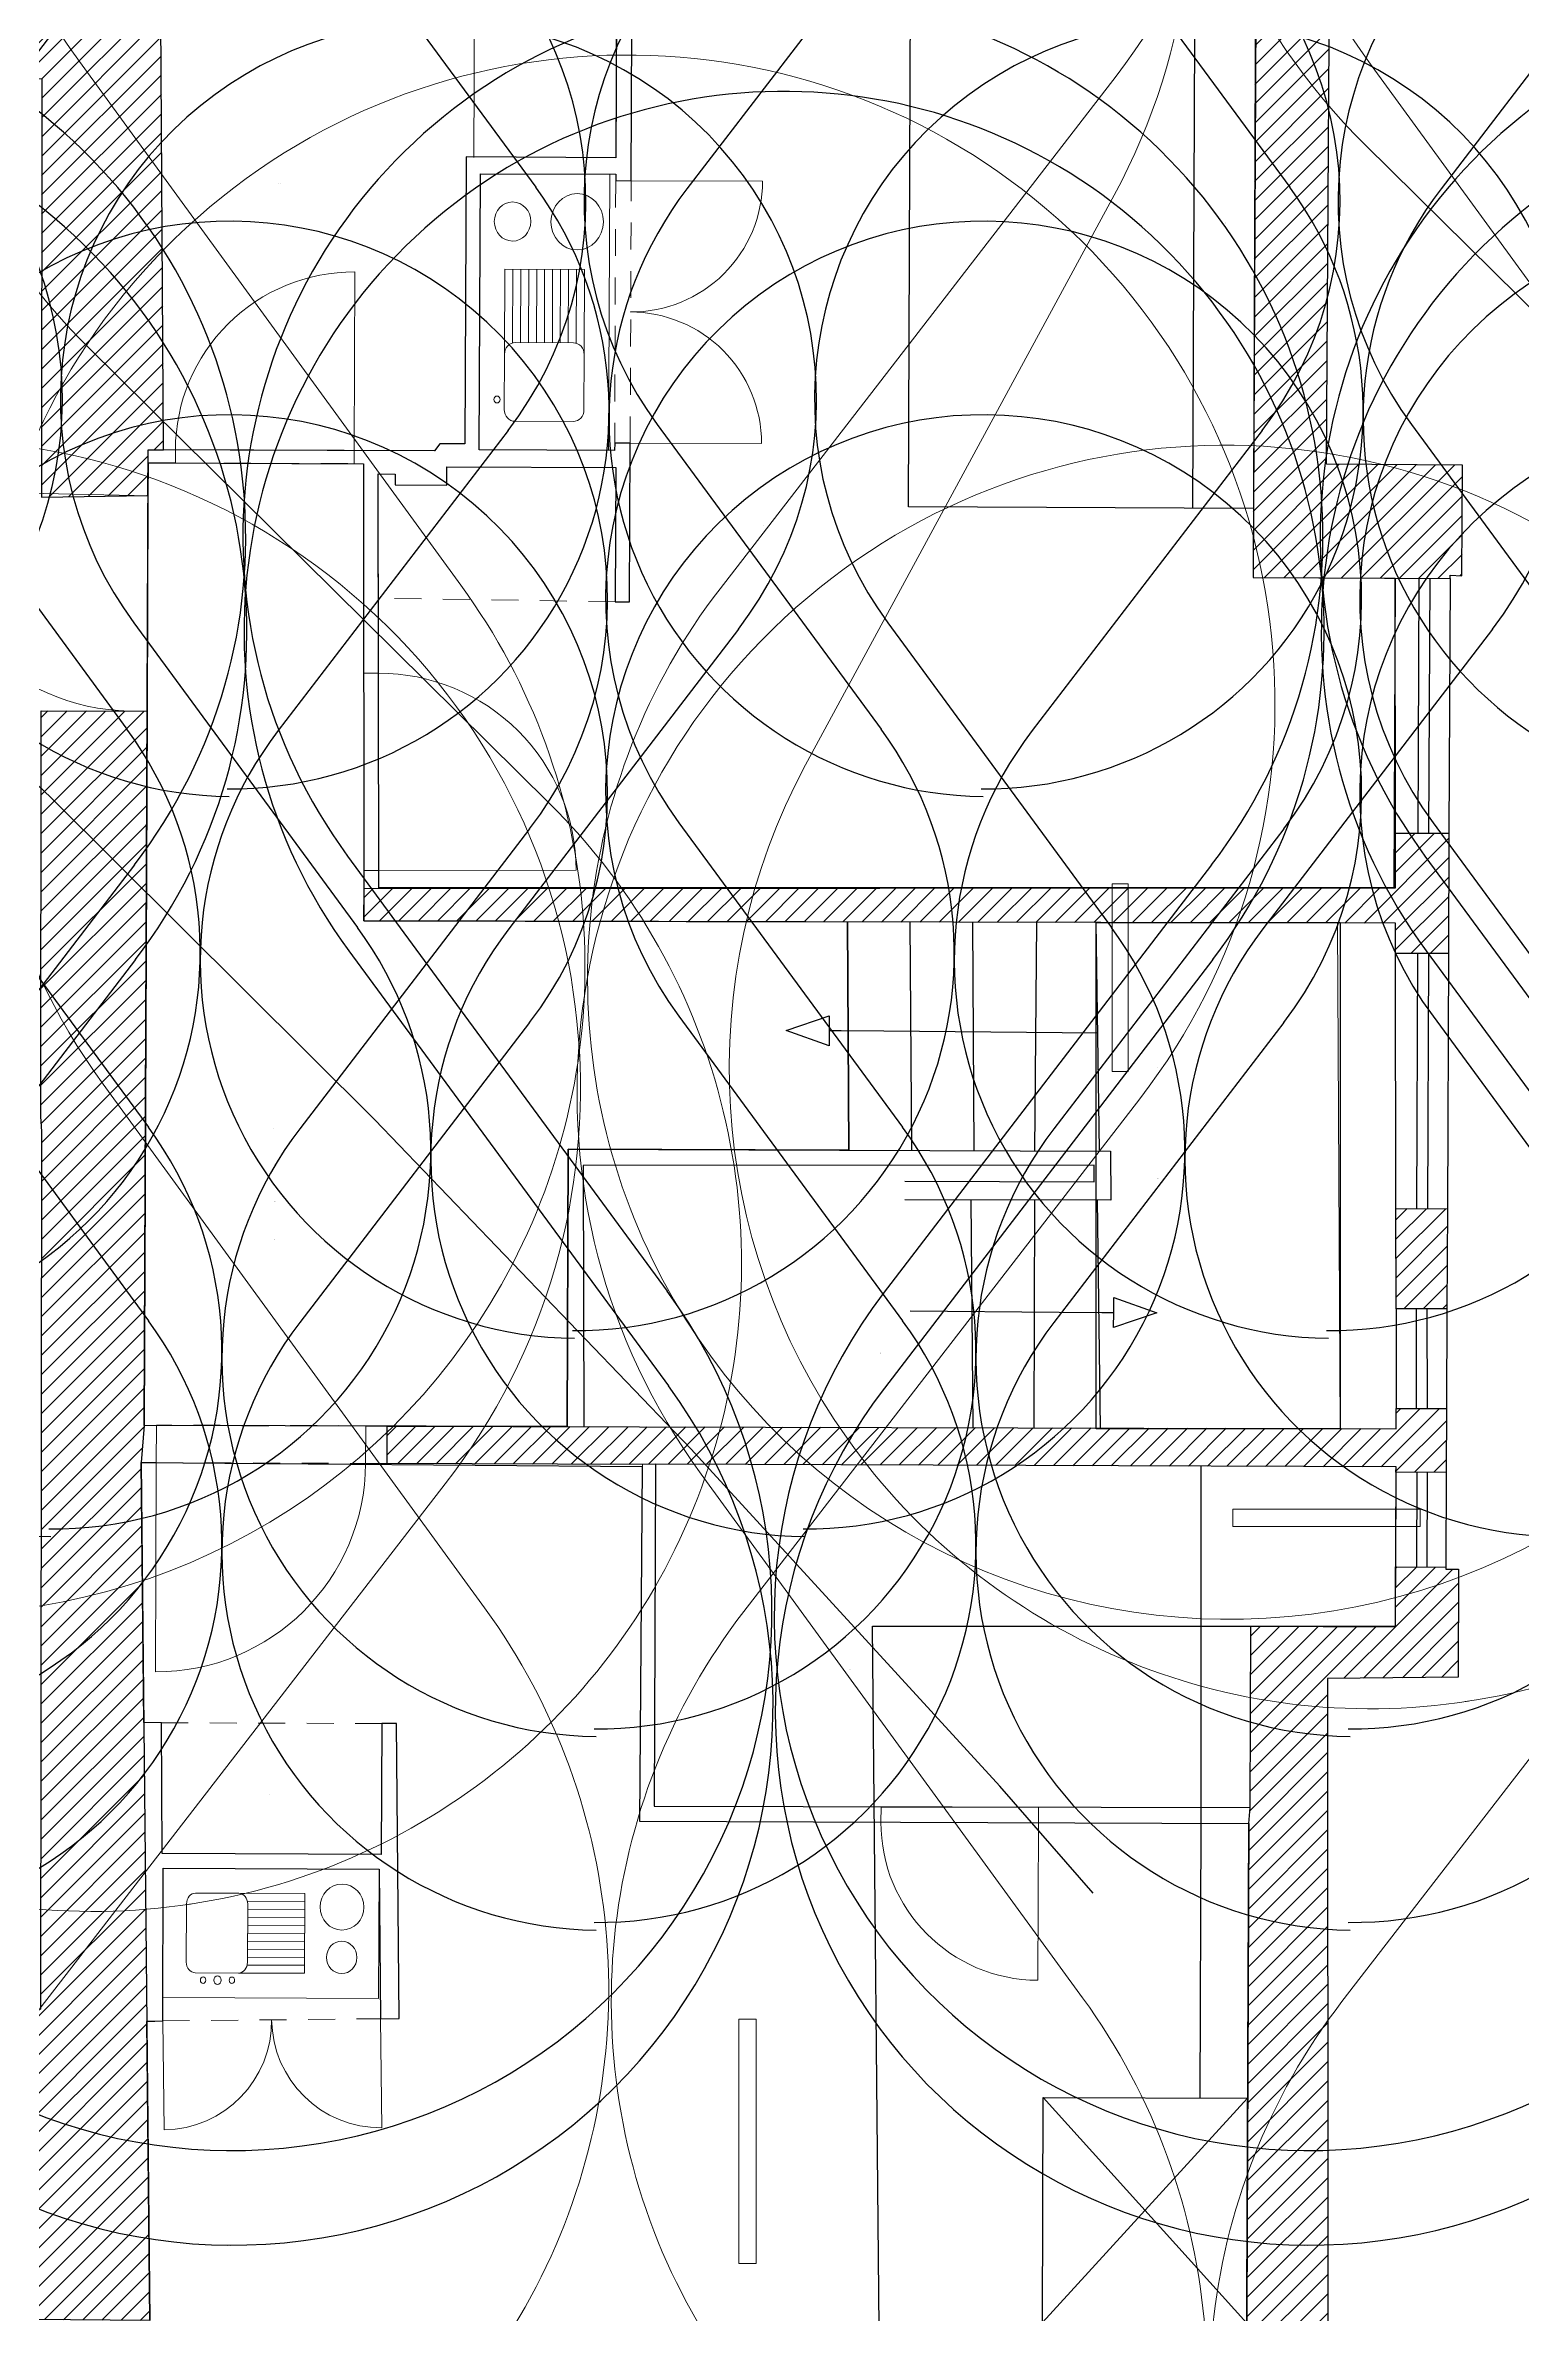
# Model space of a CAD drawing. Header units: metres. Extents: x -305 to 25519, y -357 to 67939.
# Drawn here: x 149.85 to 156.7, y 7.75 to 18.28 of the extents above; entities that cross this region are included whole.
import ezdxf
from ezdxf.enums import TextEntityAlignment as Align

# ---------------------------------------------------------------- set-up
doc = ezdxf.new("R2010")
doc.units = ezdxf.units.M
for name, pattern in [('CACHE', [9.524999999999999, 6.349999999999999, -3.174999999999999]), ('CACHE2', [0.1875, 0.125, -0.0625]), ('PROJECTION', [0.3, 0.12, -0.18])]:
    doc.linetypes.add(name, pattern=pattern)
for name, color, linetype in [('010_mur', 2, 'Continuous'), ('020_cloi', 5, 'Continuous'), ('030_menuiserie', 1, 'Continuous'), ('070_trait-fin', 4, 'Continuous'), ('077_textes-1', 243, 'Continuous'), ('097_traits-fins-005', 4, 'Continuous')]:
    doc.layers.add(name, color=color, linetype=linetype)
doc.layers.add('020_cloisons', color=5, linetype='Continuous', lineweight=5)
doc.layers.add('102_demol', color=10, linetype='Continuous', lineweight=5)
doc.layers.add('091_surfaces', color=60, linetype='Continuous', plot=False)
doc.styles.add('clem', font='swissc.ttf')
pattern_1 = [(45, (-103.05373800496132, -13.210962721703547), (-0.0449012806, 0.0449012806), [])]

# ---------------------------------------------------------------- blocks, each defined once
blk = doc.blocks.new('*U43')
at = {"layer": '070_trait-fin', "linetype": 'Continuous'}
for p, q in [((-1.387575165481393, 0.7248948887136067), (-0.3491545015276642, -0.6893566018115962)), ((1.419550579768838, 0.6963919076661114), (0.3526269347858033, -0.6964823470480042))]:
    blk.add_line(p, q, dxfattribs=at)
for centre, radius, start, end in [((0.026676325032895, 1.763315552670974), 1.754544030148661, 322.5483527139331, 216.2881480034552), ((-1.763405992041953, -1.727777265768963), 1.754544030148742, 269.4182503586533, 36.28814800345522), ((1.745501189518108, -1.763405992038315), 1.75454403014876, 142.5483527139331, 269.4182503586533)]:
    blk.add_arc(centre, radius, start, end, dxfattribs=at)
blk = doc.blocks.new('*U44')
at = {"layer": '020_cloi', "color": 0, "linetype": 'ByBlock', "lineweight": -2, "transparency": 16777216}
for p in [(63, 0), (66.5, 0), (70, 0)]:
    blk.add_blockref('*U43', p, dxfattribs=at)
blk = doc.blocks.new('*U75')
at = {"linetype": 'PROJECTION', "ltscale": 0.75}
blk.add_arc((0.035221310126147, -0.0084169734878325), 0.6385286592075231, 359.9549453494838, 88.30014040354916, dxfattribs=at)
blk = doc.blocks.new('*U67')
at = {"layer": '097_traits-fins-005', "linetype": 'Continuous'}
for p, q in [((-1.982250236400432, 1.010179636068642), (-0.4987921450410795, -1.010179636068642)), ((2.027929399675485, 0.9694610917358659), (0.503752763983357, -1.020359272166388))]:
    blk.add_line(p, q, dxfattribs=at)
for centre, radius, start, end in [((0.03810903575868, 2.493637727457098), 2.506491471648162, 322.5483527139331, 216.2881480034552), ((-2.519151417207467, -2.493637727457098), 2.506491471648279, 269.4182503584449, 36.28814800345522), ((2.475959934457932, -2.521499879803741), 2.478512506962426, 142.7235128545282, 269.8188572540685)]:
    blk.add_arc(centre, radius, start, end, dxfattribs=at)
blk = doc.blocks.new('*U68')
at = {"layer": '020_cloi', "color": 0, "linetype": 'ByBlock', "lineweight": -2, "transparency": 16777216}
for p in [(65, 0), (70, 0), (75, 0)]:
    blk.add_blockref('*U67', p, dxfattribs=at)
blk = doc.blocks.new('*U69')
at = {"layer": '097_traits-fins-005', "linetype": 'Continuous'}
for p, q in [((-1.982250236400432, 1.010179636068642), (-0.4987921450410795, -1.010179636068642)), ((2.027929399675485, 0.9694610917358659), (0.503752763983357, -1.020359272166388))]:
    blk.add_line(p, q, dxfattribs=at)
for centre, radius, start, end in [((0.03810903575868, 2.493637727457098), 2.506491471648162, 322.5483527139331, 216.2881480034552), ((-2.519151417207467, -2.493637727457098), 2.506491471648279, 269.4182503584449, 36.28814800345522), ((2.475959934457932, -2.521499879803741), 2.478512506962426, 142.7235128545282, 269.8188572540685)]:
    blk.add_arc(centre, radius, start, end, dxfattribs=at)
blk = doc.blocks.new('*U70')
at = {"layer": '020_cloi', "color": 0, "linetype": 'ByBlock', "lineweight": -2, "transparency": 16777216}
for p in [(65, 0), (70, 0), (75, 0)]:
    blk.add_blockref('*U69', p, dxfattribs=at)
blk = doc.blocks.new('*U77')
at = {"linetype": 'PROJECTION', "ltscale": 0.75}
blk.add_arc((0.6735284617722419, -0.0084169734878325), 0.6385286592075231, 91.69985959645085, 180.0450546505161, dxfattribs=at)
blk = doc.blocks.new('R+1 Projet')
at = {"layer": '010_mur'}
h = blk.add_hatch(dxfattribs=at)
h.set_pattern_fill('ANSI31', color=4, scale=0.02)
h.set_pattern_definition(pattern_1)
h.paths.add_polyline_path([(-11.804457815504467, 12.118766791894162), (-10.86187814021232, 12.122532927163702), (-10.807843202213299, 12.122317166687134), (-10.773001586594111, 12.121906286140293), (-10.76979796741136, 12.499809528110632), (-11.57468503097789, 12.500578974907691), (-11.574175238387069, 12.513657684576751), (-11.710971716382447, 12.512307834803943), (-11.711730076350687, 12.498257816173423), (-12.372259680040262, 12.488472950888394), (-12.406210457448362, 12.508731184489733), (-12.499032577815415, 12.506780497131402), (-12.522894778708832, 12.53551147856036), (-12.75520256104322, 12.534364368142851), (-12.75490472290436, 12.608954764991502), (-12.89333176482283, 12.611791117006652), (-12.89440541546373, 12.533398294277722), (-13.19213645064232, 12.484083618377914), (-13.555917248992081, 12.481874511392382), (-13.53863806790749, 8.245270460756148), (-13.6821056631178, 8.242795422472701), (-13.68358072028884, 8.21232620895069), (-17.45094311784687, 8.238737074572128), (-17.45247965153187, 8.272161079279178), (-17.66123324933691, 8.265475588808767), (-17.667951406688697, 8.046615409551015), (-17.64457418415095, 8.046522064645252), (-17.64792629934938, 7.834332621678769), (-17.70812213583715, 7.813687097233343), (-17.71077342823261, 7.776938103502763), (-17.73085103540496, 7.766993138421677), (-17.72243273203716, 7.058094335620117), (-17.271166506367948, 7.056292437790836), (-17.267864582840808, 7.883224280816213), (-13.54712452687458, 7.868367424609897), (-13.54889003341213, 5.924892285593669), (-13.05424737667596, 5.933618519223819), (-13.05340019593805, 6.145785632439219), (-12.98154450071754, 6.145498714844289), (-12.997186160511228, 8.649966163828793), (-12.984589983760559, 9.198499158337793), (-12.97946217289562, 9.272259181565024), (-12.97119538551986, 11.342588769218422), (-12.97119538551986, 12.123425559047613)])
h = blk.add_hatch(dxfattribs=at)
h.set_pattern_fill('ANSI31', color=4, scale=0.02)
h.set_pattern_definition(pattern_1)
h.paths.add_polyline_path([(-17.28631225777037, 4.0278565000768864), (-17.282853479815998, 4.128279074980965), (-17.27717608338044, 5.551257401747426), (-17.70455903233418, 5.552963934935979), (-17.69576835363147, 4.812707693754055), (-17.642410968028088, 4.813937359137634), (-17.6404976626908, 4.570802296847541), (-17.668624307553358, 4.568750902070022), (-17.66882697908357, 4.349012606968609), (-17.63964852955334, 4.347505398751091), (-17.6447258035756, 4.029287638598616)])
h.paths.add_polyline_path([(-17.61804934940392, -1.2474363171556617), (-17.64577849843881, -0.24323743619926996), (-17.28253657386176, -0.24168277785400316), (-17.278949805787228, -1.0797220553111402), (-13.55084236026767, -1.0946083200108843), (-13.5466908650543, 2.9794908102945192), (-13.55150182396322, 3.049825481944717), (-13.549790704806181, 4.93343077992613), (-13.05824894359812, 4.931468063343637), (-13.07149049333897, 1.6152618087122392), (-13.085077358123849, 1.4431773799640357), (-13.045997896383959, -2.5410611844294184), (-13.59832634867958, -2.535954220874264), (-13.6015783745654, -1.827889913133695), (-13.717906037115421, -1.8242684776635725), (-13.702145578346212, -1.4571971529642178), (-17.426757306942118, -1.4448052998274217), (-17.437137987848438, -1.474107712203404), (-17.66001204186021, -1.4746853880511481), (-17.65764940308301, -1.2502126560307807)])
h.paths.add_polyline_path([(-10.893363628236294, -5.757968302533554), (-10.829610028206263, -6.120839350369206), (-10.820030641008234, -6.164803270734993), (-11.345958657534176, -6.295703517895889), (-11.365444964872404, -6.207985536894411), (-12.74038062141157, -6.443215566566215), (-13.555917249561348, -6.522433814381657), (-13.55020196048335, -4.49289993832208), (-13.58933912837496, -4.492743664416777), (-13.59238082385662, -3.830474605765048), (-13.03344231715753, -3.8211305795804953), (-13.01114592332484, -6.094297818841879)])
h.paths.add_polyline_path([(-11.943981120039663, 1.6122765196237152), (-7.260497501372992, 1.5998761321618797), (-7.260620286626182, 1.6935307554685277), (-7.026714037903039, 1.693837415549206), (-7.027936660736559, 1.397439520953049), (-7.261510896220097, 1.3983721795122261), (-7.261414682757204, 1.4224678190564743), (-10.698802952309743, 1.436193246840558), (-10.759548899368857, 1.433891589413688), (-11.943981119878645, 1.4386210046330121)])
h.paths.add_polyline_path([(-7.022889106824586, 2.621107451379357), (-7.024804522529886, 2.1567572308778473), (-7.261227189455566, 2.15644727175968), (-7.2618376717858695, 2.622093099970662)])
h.paths.add_polyline_path([(-7.263390909133486, 3.947511606450862), (-12.051565095104998, 3.9579832735002847), (-12.050967380682303, 4.107674630263499), (-7.263390909133486, 4.111333636758646), (-7.263390909133486, 4.365127333908312), (-7.015693794014187, 4.365452076335785), (-7.018002261555376, 3.805815121909109), (-7.263390909133486, 3.806827334890549)])
h.paths.add_polyline_path([(-9.643212747523613, 12.498732547962282), (-9.765646328713592, 12.498849590627213), (-9.7731454227036, 12.110115172550282), (-7.9785595563106835, 12.088951962718562), (-7.93018076448916, 12.043812177979413), (-7.893882744118127, 10.932679209369963), (-7.901154705533008, 9.229060792621452), (-7.910720042784924, 9.156948811401232), (-7.925115054281269, 5.551870493690803), (-7.010815448928588, 5.548099065137938), (-7.010752239893954, 5.563422699108051), (-6.955629511415863, 5.5605758335063005), (-6.952782119174627, 6.073450435107805), (-7.584127700582867, 6.07864264337797), (-7.547094440292167, 11.989220695322143), (-7.505382920420997, 11.989054141874652), (-7.503020374584484, 12.496570064331753), (-7.69344260129521, 12.500641207154981), (-7.694009453679792, 12.576321055828592), (-7.831363498128303, 12.575130400572812), (-7.835963350128987, 12.511648707437123), (-8.031595619573455, 12.507404099041304), (-8.032625872598038, 12.489204143323294), (-8.145605431948534, 12.490613060111352), (-8.14569724758043, 12.467618891516464), (-8.84038248670866, 12.464849633132543), (-8.843461948097865, 12.485968030805523), (-8.95313553702228, 12.488516867854633), (-8.954244894702532, 12.474802255795222), (-9.642349643714516, 12.482975319251853)])
h.paths.add_polyline_path([(-17.29159721039719, 1.875311684591288), (-17.28905162326188, 1.2805417610576844), (-17.68780779870009, 1.2788351032997887), (-17.70714248684529, 1.9790322919921892), (-17.683327140288487, 1.9900867948375534), (-17.681770318876257, 2.007921139913378), (-17.651958623097048, 2.032331365320133), (-17.6267048845669, 2.0314876739429018), (-17.63212304246099, 2.2903299615238213), (-17.66173022365761, 2.291040949538583), (-17.66259093492092, 2.5166002555191516), (-17.6302469513872, 2.518252150009794), (-17.63305131444122, 2.814775279305176), (-17.291143156969987, 2.8180088701953347), (-17.29121598585542, 2.799769645827182)])
h.paths.add_polyline_path([(-7.964160262261538, -5.014469897450182), (-7.945069575965718, -0.23340930804581217), (-7.938551705405951, -0.15919241008174212), (-7.935186705963098, 0.6835360554396179), (-7.26437591957143, 0.680857521147118), (-7.26326825835884, 0.958259503289737), (-7.029752097120291, 0.957327078118106), (-7.0297886571274635, 0.9484639120996867), (-6.972101787750253, 0.947220724378421), (-6.9724095726377335, 0.44597880486500796), (-7.5801400465386894, 0.44105761826911394), (-7.575870283202349, -5.083503872569272), (-7.521769437039074, -5.0837198961971435), (-7.511198155326747, -5.6021617883257555), (-8.039699792075153, -5.685885436515818), (-8.046164502621286, -5.659562593708689), (-9.280028803467975, -5.869339873120335), (-9.270059892454265, -5.909929822356354), (-9.778977584311397, -6.006231421913398), (-9.790303036290751, -5.959217467679119), (-9.8068282447604, -5.9617872909609275), (-9.86801091838759, -5.595129855703124), (-9.210619709623824, -5.490728157987759), (-7.965485203308871, -5.275035838928554)])
blk.add_line((-13.05364349101906, 6.084855050935149), (-13.054247375647499, 5.933618519584124))
for points in [[(-17.64457418415095, 8.046522064645252), (-17.64792629934938, 7.834332621678769), (-17.70812213583715, 7.813687097233343), (-17.71077342823261, 7.776938103502763), (-17.73085103540496, 7.766993138421677), (-17.72243273203716, 7.058094335620117), (-17.271166506367948, 7.056292437790836), (-17.267864582840808, 7.883224280816213), (-13.54712452687458, 7.868367424609897), (-13.54889003341213, 5.924892285593669), (-13.05424737667596, 5.933618519223819), (-13.05340019593805, 6.145785632439219), (-12.98154450071754, 6.145498714844289), (-12.997186160511228, 8.649966163828793)], [(-7.910720042784924, 9.156948811401232), (-7.925115054281269, 5.551870493690803), (-7.010815448928588, 5.548099065137938), (-7.010752239893954, 5.563422699108051), (-6.955629511415863, 5.5605758335063005), (-6.952782119174627, 6.073450435107805), (-7.584127700582867, 6.07864264337797), (-7.547094440292167, 11.989220695322143)], [(-17.61804934940392, -1.2474363171556617), (-17.64577849843881, -0.24323743619926996), (-17.28253657386176, -0.24168277785400316), (-17.278949805787228, -1.0797220553111402), (-13.55084236026767, -1.0946083200108843), (-13.5466908650543, 2.9794908102945192), (-13.55150182396322, 3.049825481944717), (-13.549790704806181, 4.93343077992613), (-13.05824894359812, 4.931468063343637), (-13.07149049333897, 1.6152618087122392), (-13.085077358123849, 1.4431773799640357), (-13.045997896383959, -2.5410611844294184), (-13.59832634867958, -2.535954220874264), (-13.6015783745654, -1.827889913133695), (-13.717906037115421, -1.8242684776635725), (-13.702145578346212, -1.4571971529642178), (-17.426757306942118, -1.4448052998274217), (-17.437137987848438, -1.474107712203404), (-17.66001204186021, -1.4746853880511481), (-17.65764940308301, -1.2502126560307807), (-17.61804934940392, -1.2474363171556617)], [(-7.022889106824586, 2.621107451379357), (-7.024804522529886, 2.1567572308778473), (-7.261227189455566, 2.15644727175968), (-7.2618376717858695, 2.622093099970662), (-7.022889107138726, 2.621107451380667)], [(-11.943981119878645, 1.6122765196232898), (-7.260497501372992, 1.5998761321618797), (-7.260620286626182, 1.6935307554685277), (-7.026714037903039, 1.693837415549206), (-7.027936660736559, 1.397439520953049), (-7.261510896220097, 1.3983721795122261), (-7.261414682757204, 1.4224678190564743), (-10.698802952309743, 1.436193246840558), (-10.759548899368857, 1.433891589413688), (-11.943981119878645, 1.4386210046330121), (-11.943981120039663, 1.6122765197915099)], [(-7.964160262261538, -5.014469897450182), (-7.945069575965718, -0.23340930804581217), (-7.938551705405951, -0.15919241008174212), (-7.935186705963098, 0.6835360554396179), (-7.26437591957143, 0.680857521147118), (-7.26326825835884, 0.958259503289737), (-7.029752097120291, 0.957327078118106), (-7.0297886571274635, 0.9484639120996867), (-6.972101787750253, 0.947220724378421), (-6.9724095726377335, 0.44597880486500796), (-7.5801400465386894, 0.44105761826911394), (-7.575870283202349, -5.083503872569272)]]:
    blk.add_lwpolyline(points, dxfattribs=at)
blk.add_lwpolyline([(-7.263390909133486, 3.947511606450862), (-12.051565095104998, 3.9579832735002847), (-12.050967380682303, 4.107674630263499), (-7.263390909133486, 4.111333636758646), (-7.263390909133486, 4.365127333908312), (-7.015693794014187, 4.365452076335785), (-7.018002261555376, 3.805815121909109), (-7.263390909133486, 3.806827334890549)], close=True, dxfattribs=at)
at = {"layer": '020_cloi'}
for p, q in [((-11.109065434168407, 1.6100659273848579), (-11.103920228362076, 2.898628282058343)), ((-11.103920228362076, 2.898628282058343), (-8.586035316879824, 2.888574415397597)), ((-8.586035316879824, 2.888574415397597), (-8.584740470922151, 2.6617854396998886)), ((-8.661719167648226, 2.82375085185311), (-11.034556652318606, 2.8220643034143715)), ((-11.034556652318606, 2.8220643034143715), (-11.031767400324862, 1.609861265814398)), ((-9.541402330687452, 2.74994349304674), (-8.662027899903878, 2.746432166916493)), ((-8.662027899903878, 2.746432166916493), (-8.661719167648226, 2.82375085185311)), ((-8.584740470922151, 2.6617854396998886), (-9.540746046424355, 2.662567710832372))]:
    blk.add_line(p, q, dxfattribs=at)
at = {"layer": '030_menuiserie'}
for p, q in [((-7.158347663431304, 4.36526505123882), (-7.153466121132478, 5.548687490897718)), ((-7.108348088838792, 4.3650588061587765), (-7.103466546539893, 5.548481245817674)), ((-7.164436413644472, 2.6216913254352394), (-7.159549566430105, 3.806398995933414)), ((-7.114436838890942, 2.62148508018683), (-7.109549991676577, 3.8061927506851485)), ((-7.165748104946287, 1.6936551349135698), (-7.16635500490931, 2.156571654423751)), ((-7.115748148193415, 1.693720686508605), (-7.11635504815651, 2.156637206018786)), ((-7.1651527350286415, 1.3979874223272781), (-7.165617980773931, 0.9578695882055039)), ((-7.117345275858497, 1.397796528032341), (-7.1191026374535795, 0.957683852478076)), ((-7.950161307150665, -1.5085795717120347), (-7.954333788929908, -2.553533469565445))]:
    blk.add_line(p, q, dxfattribs=at)
at = {"layer": '030_menuiserie', "linetype": 'CACHE', "ltscale": 5}
for p, q in [((-8.902718042345914, -2.5497465887681754), (-8.89854556107839, -1.5047926917270524)), ((-8.89854556107839, -1.5047926917270524), (-7.950161307150665, -1.5085795717120347))]:
    blk.add_line(p, q, dxfattribs=at)
at = {"layer": '070_trait-fin', "linetype": 'CACHE'}
for p, q in [((-9.524192322488052, 5.879798453244584), (-9.51108120492474, 9.16333902430575)), ((-8.197285152141376, 8.074848020373903), (-8.206070960477046, 5.874535217963565)), ((-13.05424737465273, 5.933618519891606), (-13.05824894311521, 4.9314680628389755)), ((-7.923831158197681, 5.8734082407868105), (-9.524192322488052, 5.879798453244584)), ((-8.169724530379645, -1.5077028601132043), (-8.166101756325116, -0.23252672998758506))]:
    blk.add_line(p, q, dxfattribs=at)
at = {"layer": '070_trait-fin'}
for p, q in [((-9.800925972730727, 2.893425452017109), (-9.807470695321353, 3.9530754702382533)), ((-9.509176357090583, 2.892260500305128), (-9.515956309429276, 3.95243793440677)), ((-9.219559330467492, 2.8911040650466746), (-9.226049833629695, 3.951803912940085)), ((-8.93848992472569, 2.8899817611776233), (-8.928201771768327, 3.9511525244856602)), ((-8.637954453344829, 2.893995877437264), (-8.652630222426996, 3.950549853240372)), ((-9.639215555446462, 3.4452566984287105), (-9.892469985207608, 3.447386902181314)), ((-8.645495487125155, 3.4368982069620686), (-9.639215555446462, 3.4452566984287105)), ((-9.224084053814112, 1.605075091387262), (-9.234030771423896, 2.6623167351215673)), ((-8.939382966186786, 2.662075633110653), (-8.94218354505214, 1.6043287069239893)), ((-8.6486300185863, 2.6618377180576487), (-8.634803920911326, 1.6035148619759996)), ((-9.517005393502368, 2.1475858054001575), (-8.824753542465805, 2.141763057988283)), ((-8.824753542465805, 2.141763057988283), (-8.57149911270466, 2.139632854235679))]:
    blk.add_line(p, q, dxfattribs=at)
at = {"layer": '070_trait-fin', "linetype": 'CACHE2'}
for p, q in [((-12.043536196801979, 1.612540111068956), (-13.01520119530065, 1.615112772353168)), ((-13.015657160618389, 1.44290018668049), (-12.043995623345362, 1.4390203617833324))]:
    blk.add_line(p, q, dxfattribs=at)
at = {"layer": '070_trait-fin', "color": 7, "linetype": 'CACHE', "true_color": 0xffffff}
blk.add_line((-7.261510896220097, 1.3983721795122261), (-7.26326825835884, 0.958259503289737), dxfattribs=at)
at = {"layer": '070_trait-fin', "linetype": 'CACHE', "ltscale": 5}
blk.add_line((-8.89854556107839, -1.5047926917270524), (-7.954333788929908, -2.553533469565445), dxfattribs=at)
at = {"layer": '070_trait-fin', "color": 7, "true_color": 0xffffff}
for points in [[(-7.2641228638175015, 4.365126374866231), (-7.265675170589056, 5.549150345681264)], [(-7.2618376717858695, 2.622093099970662), (-7.263390909133486, 3.806827334890549)], [(-7.261227189455566, 2.15644727175968), (-7.260620286626182, 1.6935307554685277)]]:
    blk.add_lwpolyline(points, dxfattribs=at)
at = {"layer": '070_trait-fin'}
for points in [[(-7.010815448928588, 5.548099065137938), (-7.015693794014187, 4.365452076335785)], [(-7.0180022610182995, 3.805815121906925), (-7.022889106824586, 2.6211074513795016)], [(-9.837320953092785, 3.446923026300212), (-9.892469985207608, 3.4473869021813166), (-9.89305875643029, 3.37738937830771), (-10.092462910561007, 3.449069105674719), (-9.891881213984888, 3.5173844260550697), (-9.892469985207608, 3.4473869021813166)], [(-8.626648144819482, 2.1400967301167837), (-8.57149911270466, 2.139632854235679), (-8.570910341481977, 2.209630378109286), (-8.37150618735126, 2.137950650742277), (-8.572087883927379, 2.069635330361925), (-8.57149911270466, 2.139632854235679)], [(-7.024804521397854, 2.1567572308793017), (-7.026714036971862, 1.69383741555037)], [(-7.0278975501209775, 1.3974393647849501), (-7.029654910870994, 0.9573266900556341)]]:
    blk.add_lwpolyline(points, dxfattribs=at)
at = {"layer": '070_trait-fin', "linetype": 'CACHE'}
for points in [[(-8.166101756325116, -0.23252672998758506), (-8.166101756325116, 1.4260802178085852)], [(-9.645625870146068, -4.043271251511033), (-9.690815760167952, 0.682692324489035), (-7.935190074965448, 0.682692324489035)]]:
    blk.add_lwpolyline(points, dxfattribs=at)
at = {"layer": '070_trait-fin', "linetype": 'CACHE', "ltscale": 5}
blk.add_lwpolyline([(-8.902718042345914, -2.5497465887681754), (-7.950161307187736, -1.5085795717118868)], dxfattribs=at)
at = {"layer": '091_surfaces'}
for points in [[(-12.984581385658998, 9.198873584839742), (-11.584409290582881, 9.193282724141604), (-11.549555200518336, 9.180143985759063), (-10.875166360860204, 9.177451162743672), (-10.881862277453656, 7.500529241802578), (-11.577394525410673, 7.505766063495976), (-11.582715412893268, 6.173209665304391), (-11.700150862716947, 6.173678584155278), (-11.724483309801254, 6.140479293096723), (-12.98154450071754, 6.145498714844289), (-12.997186160511228, 8.649966163828793)], [(-11.98295400329811, 4.1113273581252034), (-11.985019435130125, 6.033214522399357), (-11.907303216939873, 6.032904203029396), (-11.9075055266247, 5.982237846267678), (-11.667292159114659, 5.981278679083383), (-11.666953412313925, 6.0661142646505315), (-10.88258508634557, 6.06298229515682), (-10.885073600869765, 5.439760397430218), (-10.818923556615374, 5.439496262286848), (-10.81598467365262, 6.1755079830723965), (-10.887961347028924, 6.1757953846114795), (-10.888094155809195, 6.142534913587733), (-11.516246908820104, 6.1450431159553265), (-11.511130073415698, 7.4269796865512365), (-10.882975406377792, 7.424471479362701), (-10.883092336070057, 7.395187660180515), (-10.811115664953105, 7.394900258323014), (-10.804033712672918, 9.168501759672923), (-7.9068941907649055, 9.161206024922434), (-7.925115054281269, 5.551870493690803), (-7.265675170588839, 5.549150345512135), (-7.271606100271892, 4.1113273581252034)], [(-11.109065434168242, 1.6100659274274398), (-13.07149049333897, 1.6152618087122392), (-13.05364349101906, 6.084855050935149), (-12.054313328049211, 6.080864743986021), (-12.051565095104998, 3.9579832735002847), (-9.807470695321353, 3.9530754702382533), (-9.80092597272276, 2.8934254507271038), (-11.103920228358911, 2.8986282828488075)], [(-8.652630222417393, 3.950549852549616), (-7.520695840664011, 3.950549852549616), (-7.520695840664011, 1.599982464471105), (-8.652630222417393, 1.599982464471105)], [(-7.261414682757204, 1.4224678190564743), (-10.698802952309743, 1.436193246840558), (-10.705146107457004, -0.15238782909596904), (-7.938551705405951, -0.15919241008174212), (-7.935190074965448, 0.682692324489035), (-7.264368593234103, 0.682692324489035)]]:
    blk.add_lwpolyline(points, close=True, dxfattribs=at)
for points in [[(-13.085077358123849, 1.4431773799640357), (-10.759626756514354, 1.4243003910277046), (-10.772991655203624, -0.2221174673634232), (-7.945069575965718, -0.23340930804581217), (-7.960181526266769, -4.018037523805625)], [(-13.045997896383959, -2.5410611844294184), (-13.059487277895348, -1.1528997746996175), (-12.98582383158216, -1.1496451393042753), (-12.983067820984939, -0.4407874667919722), (-11.981066347976066, -0.44478839610532117), (-11.974106742530457, -1.1395099255160313), (-11.888683604071884, -1.1386541724432027), (-11.900680828662553, 0.23058067912177593), (-11.968688440778879, 0.2308522323284501), (-11.971060312993469, -0.3765642265515641), (-12.98791161132332, -0.37250395866489305), (-12.9918760516743, 0.23493780192104086), (-13.07297665940674, 0.23526163503018283), (-13.085077358123849, 1.4431773799640357)]]:
    blk.add_lwpolyline(points, dxfattribs=at)
at = {"layer": '102_demol', "ltscale": 0.5}
for p, q in [((-11.535151957709132, 9.180087639432164), (-11.541847846995333, 7.503173057819367)), ((-10.911141244047721, 7.424584837886506), (-10.91625999707696, 6.142647379363188)), ((-11.399473229275063, 6.589312169354381), (-11.397895808984941, 6.984196417848288)), ((-11.397895808984941, 6.984196417848288), (-11.027898761412107, 6.982718320127898)), ((-11.362266517482166, 6.640985538023816), (-11.36089610434614, 6.9840486079306)), ((-11.325259442477655, 6.6426828110039065), (-11.32389639970741, 6.983900798013057)), ((-11.288259737166046, 6.642535001730286), (-11.28689669522948, 6.983752988263733)), ((-11.25126003252717, 6.642387191812595), (-11.24989698991787, 6.983605178989819)), ((-11.21426032788837, 6.642239381894907), (-11.212897285278997, 6.983457369072276)), ((-11.177260623249568, 6.642091571977362), (-11.175897580640193, 6.983309559154732)), ((-11.140260918610693, 6.6419437620596735), (-11.138897876001392, 6.983161749237043)), ((-11.103261213460101, 6.641795952954126), (-11.101898171362592, 6.983013939319354)), ((-11.066268879186865, 6.639803060138657), (-11.06489846605091, 6.982866130045586)), ((-11.029476181702158, 6.5878340716339885), (-11.027898761412107, 6.982718320127898)), ((-11.349259250599536, 6.642778688056861), (-11.07926140533822, 6.641700075901172)), ((-11.400502264728383, 6.331707890095423), (-11.399473229275063, 6.589312169354381)), ((-11.029476181702158, 6.5878340716339885), (-11.030505217155552, 6.330229792375031)), ((-11.080719200107596, 6.2767622005744474), (-11.350717045207967, 6.2778408125620615)), ((-12.9830678209836, -0.440787466456823), (-12.9854686390523, -1.0407743588945597)), ((-11.981066348145724, -0.4447884385817451), (-12.9830678209836, -0.440787466456823)), ((-11.981066348145724, -0.4447884385817451), (-11.983462780785596, -1.0447753483556155)), ((-12.87517648737685, -0.6062129956326683), (-12.8762541823689, -0.8762108445487685)), ((-12.632825817632584, -0.5571797824656824), (-12.83322686886288, -0.5563800118482322)), ((-12.632825817632584, -0.5571797824656824), (-12.325628986646299, -0.5584057594821206)), ((-12.592659658558805, -0.5943403745870456), (-12.325776670432498, -0.595405464582873)), ((-12.592353876139642, -0.8773438484032522), (-12.59127618114766, -0.607345999487152)), ((-12.591371975698094, -0.6313458076075767), (-12.32592435437964, -0.632405169515405)), ((-12.327105828165186, -0.9284028120554286), (-12.325628986646299, -0.5584057594821206)), ((-12.591667344104172, -0.7053452182846377), (-12.32621972278579, -0.7064045801924659)), ((-12.591519660317973, -0.6683455131840311), (-12.326072038999664, -0.6694048750917135)), ((-12.592110397130272, -0.816344334538153), (-12.326662775139084, -0.8174036958019133)), ((-12.591962712510322, -0.7793446289616986), (-12.326515091191942, -0.7804039908695268)), ((-12.591815028724195, -0.7423449238610921), (-12.326367407405742, -0.7434042857689201)), ((-12.83470371038176, -0.9263770644215402), (-12.634302659151473, -0.9271768350388448)), ((-12.634302659151473, -0.9271768350388448), (-12.327105828165186, -0.9284028120554286)), ((-12.593841131671544, -0.890338016483147), (-12.326958143545236, -0.8914031064789742)), ((-12.592258081077416, -0.8533440394705395), (-12.326810459598091, -0.8544034015465879)), ((-11.983462780785596, -1.0447753483556155), (-12.9854686390523, -1.0407743588945597))]:
    blk.add_line(p, q, dxfattribs=at)
at = {"layer": '102_demol'}
for p, q in [((-10.875166360860204, 9.177451162743672), (-10.881862277453656, 7.500529241802578)), ((-10.804033707394229, 9.168501759651843), (-10.811115664951759, 7.394900258658161)), ((-11.577394525410673, 7.505766063495976), (-11.582715399206608, 6.1732096652497415)), ((-10.881862277453656, 7.500529241802578), (-11.577394525410673, 7.505766063495976)), ((-11.516246908812064, 6.145043117967143), (-11.511128159744295, 7.426979679559301)), ((-11.511128159744295, 7.426979679559301), (-10.882975406390578, 7.424471476160107)), ((-10.882975406390578, 7.424471476160107), (-10.88309233599528, 7.395187660515367)), ((-10.883092335673318, 7.395187660178927), (-10.8111156637959, 7.39490025879728)), ((-10.811115664629796, 7.394900258321723), (-10.201419528997175, 7.392465755818412)), ((-12.097375754321948, 6.141968246077594), (-12.094063866387842, 6.971395890909481)), ((-12.98154450071754, 6.145498714844289), (-12.92680340144357, 6.145280134720668)), ((-12.927046696041609, 6.084349552711936), (-12.926803401604518, 6.145280134888889)), ((-12.097619050426694, 6.081037662949239), (-12.09737575496587, 6.141968246750475)), ((-11.724483309801254, 6.140479293096723), (-12.0973757551557, 6.141968245601891)), ((-11.700150862716947, 6.173678584155278), (-11.724483309801254, 6.140479293096723)), ((-11.582715399206608, 6.1732096652497415), (-11.700150862716947, 6.173678584155278)), ((-10.888094155809195, 6.142534913587733), (-11.516246908812064, 6.145043117967143)), ((-10.887961347189304, 6.1757953849397005), (-10.888094155809195, 6.142534913587733)), ((-10.887961347028286, 6.175795384771481), (-10.815984676145781, 6.175507983082353)), ((-10.815984675472974, 6.175507983726273), (-10.818923556615374, 5.439496262286848)), ((-10.815984675122053, 6.17550798470649), (-10.206283741504777, 6.1752333956059005)), ((-12.927046695719648, 6.084349552375498), (-13.05364349101906, 6.084855050935149)), ((-12.054313328371173, 6.080864744322316), (-12.097619050587637, 6.081037663117458)), ((-12.052663522519252, 5.107932561737252), (-12.054313328049211, 6.080864743986021)), ((-11.90730321694373, 6.032904202065982), (-11.985019435130125, 6.033214522399357)), ((-11.985019435130125, 6.033214522399357), (-11.984025123876018, 5.1080063265041105)), ((-11.907505526731512, 5.982237846268108), (-11.90730321694373, 6.032904202065982)), ((-11.666953412313925, 6.0661142646505315), (-11.667292159113385, 5.981278679400857)), ((-10.88258508633542, 6.062982297697452), (-11.666953412313925, 6.0661142646505315)), ((-10.885073600869765, 5.439760397430218), (-10.88258508633542, 6.062982297697452)), ((-13.117640202458679, 5.932500175611349), (-14.11834284506138, 5.955620896584879)), ((-11.667292159113385, 5.981278679400857), (-11.907505526731512, 5.982237846268108)), ((-10.818923556615374, 5.439496262286848), (-10.885073600869765, 5.439760397430218)), ((-11.984025123876018, 5.1080063265041105), (-12.052663522519252, 5.107932561737252)), ((-12.051110279395836, 4.191944884664261), (-11.98304072055773, 4.192018039467511)), ((-12.050967380682303, 4.107674630263499), (-12.051110279395836, 4.191944884664261)), ((-11.98304072123061, 4.192018038823589), (-11.067052434222896, 4.1930024408252216)), ((-11.98304072055773, 4.192018039467511), (-11.982950108389014, 4.107703139854129)), ((-7.520695840664011, 1.6006104312447125), (-7.533390909133486, 3.9481395732244713)), ((-13.07149049333897, 1.6152618087122392), (-13.01520119546167, 1.6151127725213876)), ((-13.015657160618389, 1.44290018668049), (-13.01520119594457, 1.6151127730260493)), ((-13.085077358123849, 1.4431773799640357), (-13.015657160457371, 1.44290018651227)), ((-13.01565715965244, 1.4429001856711698), (-13.01953698352601, 0.47123865002256893)), ((-10.759548899368857, 1.433891589413688), (-10.772991655203624, -0.2221174673634232)), ((-12.9918760516743, 0.23493780192104086), (-13.07297665940674, 0.23526163503018283)), ((-12.98791161132332, -0.37250395866489305), (-12.9918760516743, 0.23493780192104086)), ((-11.968634911700974, 0.2308520195697199), (-11.971060312993469, -0.3765642265515641)), ((-11.900680828662553, 0.23058067912177593), (-11.968634911700974, 0.2308520195697199)), ((-11.888683604071884, -1.1386541724432027), (-11.900680828662553, 0.23058067912177593)), ((-9.65203683718737, -0.2265934185538212), (-9.651757331005173, -0.15659397676878206)), ((-8.920478836475922, -0.2295145160832912), (-8.920199328976851, -0.15951507432691914)), ((-10.772991655203624, -0.2221174673634232), (-7.945069575965718, -0.23340930804581217)), ((-8.920478833549312, -0.2295145177941602), (-8.923399931297427, -0.9610725209710655)), ((-11.971060312993469, -0.3765642265515641), (-12.98791161132332, -0.37250395866489305)), ((-12.985898278500208, -1.1496458851017817), (-12.98306782066163, -0.44078746679326297)), ((-12.98306782066163, -0.44078746679326297), (-11.981066347530613, -0.444788440571283)), ((-11.981066347530613, -0.444788440571283), (-11.974106743393168, -1.1395099273085363)), ((-13.05909553985653, -1.1503791637443648), (-12.985898278500208, -1.1496458851017817)), ((-12.98589827747648, -1.1496458834774967), (-12.97903815075693, -1.6555205207871042)), ((-11.974106743393168, -1.1395099273085363), (-11.888683604071884, -1.1386541724432027)), ((-11.974106742530457, -1.1395099255160313), (-11.96903876170658, -1.6454056915473485))]:
    blk.add_line(p, q, dxfattribs=at)
at = {"layer": '102_demol', "color": 0, "ltscale": 0.5}
blk.add_line((-10.911141244047721, 7.424584837886506), (-11.511128160417176, 7.426979678915522), dxfattribs=at)
at = {"layer": '102_demol', "linetype": 'CACHE2'}
for p, q in [((-10.88309233599528, 7.395187660515367), (-10.887961347028286, 6.175795384771481)), ((-10.815984674478132, 6.1755079840337554), (-10.8111156637959, 7.39490025879728)), ((-12.09737575496587, 6.141968246750475), (-12.926803401604518, 6.145280134888889)), ((-12.927046696041609, 6.084349552711936), (-12.097619050426694, 6.081037662949239)), ((-10.885073600869765, 5.439760397430218), (-11.984399133631777, 5.456023085246123)), ((-12.052663522358236, 5.107932561569033), (-12.051110279395836, 4.191944884664261)), ((-11.983040720235842, 4.192018039131071), (-11.984025123876018, 5.1080063265041105)), ((-12.9918760516743, 0.23493780192104086), (-11.96863491205182, 0.230852018589212)), ((-12.985898279144129, -1.1496458844290465), (-11.974106742237382, -1.139509927169129))]:
    blk.add_line(p, q, dxfattribs=at)
at = {"layer": '102_demol', "linetype": 'CACHE'}
for p, q in [((-10.705146107457004, -0.15238782909596904), (-10.698802952309743, 1.436193246840558)), ((-9.651757331005173, -0.15659397676878206), (-10.705146107457004, -0.15238782909596904)), ((-7.938551705405951, -0.15919241008174212), (-9.651757331005173, -0.15659397676878206))]:
    blk.add_line(p, q, dxfattribs=at)
at = {"layer": '102_demol'}
blk.add_lwpolyline([(-11.943981119878645, 1.6122765196232898), (-12.043536196801979, 1.612540111068956), (-12.043995623345362, 1.4390203617833324), (-11.943981119878645, 1.4386210046330121)], dxfattribs=at)
for centre, radius, start, end in [((-10.811115664629796, 7.394900258321723), 0.6097009957810301, -90.22877953424518, -0.22877951506847133), ((-12.097375754321948, 6.141968246077594), 0.8294342569262283, 89.77122031567622, 179.7712203248478), ((-10.815984675122053, 6.17550798470649), 0.6097009957810301, -0.025804111212405497, 89.9741959171356), ((-13.117640202458679, 5.932500175611349), 1.000969703346948, 178.6764458889929, -91.32355409265891), ((-11.98304072123061, 4.192018038823589), 0.9159888160160113, 0.06157509353140749, 90.06157511187426), ((-13.01565715965244, 1.4429001856711698), 0.971669281752768, -90.22877960928454, -0.22877961011840653), ((-8.920478833549312, -0.2295145177941602), 0.7315638348284518, 179.7712202398033, -90.22877977020208), ((-12.98589827747648, -1.1496458834774967), 0.5059211502717605, -89.2230639958941, 0.7769359565774201), ((-11.974106742530457, -1.1395099255160313), 0.5059211502717604, -179.4260394593383, -89.42603946851014)]:
    blk.add_arc(centre, radius, start, end, dxfattribs=at)
at = {"layer": '102_demol', "ltscale": 0.5, "extrusion": (-0, 0, -1)}
for centre, major_axis, ratio in [((-11.36201052989225, 7.205218515073502), (-0.000362320078661202, -0.09073850112338504), 0.9316579952270762), ((-11.06201974176871, 7.20402008464138), (-0.000521780668038903, -0.1306716879132692), 0.9316579927775577), ((-11.434125325617243, 6.378823344675329), (-6.4300350568323e-05, -0.01610020014021376), 0.9316579837422484)]:
    blk.add_ellipse(centre, major_axis=major_axis, ratio=ratio, dxfattribs=at)
for centre, major_axis, ratio, start_param, end_param in [((-11.349473628119268, 6.589112426572248), (-0.000214295500987798, -0.05366733492748649), 0.9316579925841391, 1.57079805347003, 3.141594379510172), ((-11.079475782185073, 6.588033815060333), (-0.00021429410202989803, -0.05366733445400852), 0.9316579884115533, 3.141594390813118, 4.712390743360981), ((-11.43343930422325, 6.550558815710392), (-6.4279475908003e-05, -0.01610020087019601), 0.9316579979953487, 5.893536548e-07, 5.893536538792432e-07), ((-11.433782315000753, 6.464691080276969), (-8.571366523566999e-05, -0.021466934359028793), 0.9316579716461664, 1.879025311e-07, 1.879025308682003e-07), ((-11.350502664245397, 6.331508146669075), (-0.000214294033413188, -0.053667334624006226), 0.931657985465218, 1.9165057796e-06, 1.570798090974125), ((-11.080504818311274, 6.330429535157309), (-0.00021429165440242, -0.05366733460340407), 0.9316579961355286, 4.712391246271022, 1.4470324914e-06)]:
    blk.add_ellipse(centre, major_axis=major_axis, ratio=ratio, start_param=start_param, end_param=end_param, dxfattribs=at)
at = {"layer": '102_demol', "ltscale": 0.5}
for centre, major_axis, ratio in [((-12.153717673422108, -0.621001052370266), (-0.000427002911547964, -0.1069378580738864), 0.9505980855892572), ((-12.154915085255817, -0.8547064802316892), (0.000300115537129859, 0.07516081860599108), 0.9391760647523582), ((-12.79829067642455, -0.9603336526268687), (-5.9892380109184e-05, -0.01499988071305133), 0.8350075281818725), ((-12.73149060463209, -0.9606002422090388), (-7.9854462078969e-05, -0.0199998405278143), 0.8350075457858231), ((-12.66469053232784, -0.960866830978921), (-5.9892206624171e-05, -0.01499988071374405), 0.8350075389589141)]:
    blk.add_ellipse(centre, major_axis=major_axis, ratio=ratio, dxfattribs=at)
for centre, major_axis, ratio, start_param, end_param in [((-12.833426442206799, -0.606379613592726), (-0.000199648698083232, -0.0499996016305626), 0.835007549349232, 3.141594927713963, 4.712390435505629), ((-12.63302539097651, -0.6071793842100308), (-0.000199646849652819, -0.04999960145098012), 0.835007555383154, 1.570798096798285, 3.14159441420488), ((-12.834504137198849, -0.8763774625089719), (-0.000199649666853765, -0.049999601607298126), 0.8350075558934859, 4.712390981787735, 1.8319488062e-06), ((-12.634103085807547, -0.8771772332943512), (-0.000199646941115701, -0.04999960145061498), 0.8350075387449373, 1.7628058486e-06, 1.570798088744561)]:
    blk.add_ellipse(centre, major_axis=major_axis, ratio=ratio, start_param=start_param, end_param=end_param, dxfattribs=at)
at = {"layer": '077_textes-1', "style": 'clem'}
for s, p in [('Hmin: 1.67', (-8.052434596022248, 7.198343619664957)), ('H<1.80', (-8.302999537799005, 7.024070275856648)), ('H<1.80', (-8.262746373140509, -0.881742312825809)), ('Velux', (-8.44443706661612, -2.0290392843264273))]:
    blk.add_text(s, height=0.0012, rotation=90, dxfattribs=at).set_placement(p, align=Align.MIDDLE_CENTER)
for s, p in [('R+1', (-9.97664501655945, 3.206793052354333)), ('RDC', (-9.651519516827065, 1.949128587636224))]:
    blk.add_text(s, height=0.0012, rotation=90, dxfattribs=at).set_placement(p)
at = {"layer": '091_surfaces', "style": 'clem'}
for s, p in [('Cuisine', (-12.44804748594808, 7.899226195647644)), ('5  m²', (-12.443368965890368, 7.733005485918548)), ('Z: 204.42m', (-12.445157018277715, 7.5579290109910655)), ('hsp : 2.39m', (-12.44694507066506, 7.382852536063584)), ('Séjour', (-10.198014781023412, 5.791824725150363)), ('19  m²', (-10.193336260965697, 5.625604015421269)), ('Z: 204.42m', (-10.195124313353045, 5.450527540493784)), ('hsp : 2.39m', (-10.19691236574039, 5.275451065566303)), ('Palier', (-8.37033372654827, 3.278175671538484)), ('3  m²', (-8.365655206490555, 3.111954961809388)), ('Circulation', (-12.472051058706384, 2.9944503907203033)), ('Z: 203.59m', (-8.3674432588779, 2.936878486881906)), ('8  m²', (-12.46737253864867, 2.8282296809912073)), ('hsp : 3.25m', (-8.369231311265247, 2.761802011954423)), ('Z: 204.43m', (-12.469160591036017, 2.6531532060637253)), ('hsp : 2.41m', (-12.470948643423363, 2.478076731136243)), ("Salle d'eau", (-9.796715777161625, 0.4794311031656979)), ('5  m²', (-9.790029889829711, 0.28414848646134483))]:
    blk.add_text(s, height=0.0012, dxfattribs=at).set_placement(p)
at = {"layer": '102_demol', "style": 'clem'}
for p in [(-11.432162084880511, 5.7790594419770045), (-12.488025084647925, -0.09733873592675124)]:
    blk.add_text('Pl', height=0.0012, dxfattribs=at).set_placement(p, align=Align.MIDDLE_CENTER)
blk = doc.blocks.new('*U181')
at = {"linetype": 'PROJECTION', "ltscale": 0.75}
blk.add_arc((0.0352516265823609, -0.008348191536509), 0.7259983401711562, 359.9549453494838, 88.30014040354916, dxfattribs=at)
blk = doc.blocks.new('*U310')
at = {"layer": '020_cloisons', "color": 4, "linetype": 'Continuous'}
for p, q in [((-2.378700283677972, 1.212215563281915), (-0.598550574048204, -1.212215563281915)), ((2.433515279606581, 1.163353310082129), (0.6045033167793008, -1.224431126598119))]:
    blk.add_line(p, q, dxfattribs=at)
for centre, radius, start, end in [((0.045730842908597, 2.99236527294397), 3.007789765974437, 322.5483527139125, 216.2881480034119), ((-3.022981700645686, -2.99236527294488), 3.007789765974577, 269.4182503584433, 36.28814800341189), ((2.971151921346972, -3.025799855761306), 2.974215008351593, 142.7235128545282, 269.8188572540678)]:
    blk.add_arc(centre, radius, start, end, dxfattribs=at)
blk = doc.blocks.new('*U311')
at = {"layer": '020_cloi', "color": 0, "linetype": 'ByBlock', "lineweight": -2, "transparency": 16777216}
for p in [(59.99999999993305, 0), (65.99999999992636, 0), (71.99999999991965, 0)]:
    blk.add_blockref('*U310', p, dxfattribs=at)
blk = doc.blocks.new('*U316')
at = {"layer": '020_cloisons', "color": 4, "linetype": 'Continuous'}
for p, q in [((-2.378700283677972, 1.212215563281915), (-0.598550574048204, -1.212215563281915)), ((2.433515279606581, 1.163353310082129), (0.6045033167793008, -1.224431126598119))]:
    blk.add_line(p, q, dxfattribs=at)
for centre, radius, start, end in [((0.045730842908597, 2.99236527294397), 3.007789765974437, 322.5483527139125, 216.2881480034119), ((-3.022981700645686, -2.99236527294488), 3.007789765974577, 269.4182503584433, 36.28814800341189), ((2.971151921346972, -3.025799855761306), 2.974215008351593, 142.7235128545282, 269.8188572540678)]:
    blk.add_arc(centre, radius, start, end, dxfattribs=at)
blk = doc.blocks.new('*U317')
at = {"layer": '020_cloi', "color": 0, "linetype": 'ByBlock', "lineweight": -2, "transparency": 16777216}
blk.add_blockref('*U316', (59.99999999993305, 0), dxfattribs=at)
blk = doc.blocks.new('*U328')
at = {"layer": '020_cloisons', "color": 4, "linetype": 'Continuous'}
for p, q in [((-2.378700283677972, 1.212215563281915), (-0.598550574048204, -1.212215563281915)), ((2.433515279606581, 1.163353310082129), (0.6045033167793008, -1.224431126598119))]:
    blk.add_line(p, q, dxfattribs=at)
for centre, radius, start, end in [((0.045730842908597, 2.99236527294397), 3.007789765974437, 322.5483527139125, 216.2881480034119), ((-3.022981700645686, -2.99236527294488), 3.007789765974577, 269.4182503584433, 36.28814800341189), ((2.971151921346972, -3.025799855761306), 2.974215008351593, 142.7235128545282, 269.8188572540678)]:
    blk.add_arc(centre, radius, start, end, dxfattribs=at)
blk = doc.blocks.new('*U329')
at = {"layer": '020_cloi', "color": 0, "linetype": 'ByBlock', "lineweight": -2, "transparency": 16777216}
for p in [(59.99999999993305, 0), (65.99999999992636, 0)]:
    blk.add_blockref('*U328', p, dxfattribs=at)
blk = doc.blocks.new('*U353')
at = {"layer": '020_cloisons', "color": 4, "linetype": 'Continuous'}
for p, q in [((-2.378700283677972, 1.212215563281915), (-0.598550574048204, -1.212215563281915)), ((2.433515279606581, 1.163353310082129), (0.6045033167793008, -1.224431126598119))]:
    blk.add_line(p, q, dxfattribs=at)
for centre, radius, start, end in [((0.045730842908597, 2.99236527294397), 3.007789765974437, 322.5483527139125, 216.2881480034119), ((-3.022981700645686, -2.99236527294488), 3.007789765974577, 269.4182503584433, 36.28814800341189), ((2.971151921346972, -3.025799855761306), 2.974215008351593, 142.7235128545282, 269.8188572540678)]:
    blk.add_arc(centre, radius, start, end, dxfattribs=at)
blk = doc.blocks.new('*U354')
at = {"layer": '020_cloi', "color": 0, "linetype": 'ByBlock', "lineweight": -2, "transparency": 16777216}
for p in [(65.99999999992636, 0), (71.99999999991965, 0)]:
    blk.add_blockref('*U353', p, dxfattribs=at)
blk = doc.blocks.new('*U363')
at = {"layer": '070_trait-fin', "linetype": 'Continuous'}
for p, q in [((-1.387575165481393, 0.7248948887136067), (-0.3491545015276642, -0.6893566018115962)), ((1.419550579768838, 0.6963919076661114), (0.3526269347858033, -0.6964823470480042))]:
    blk.add_line(p, q, dxfattribs=at)
for centre, radius, start, end in [((0.026676325032895, 1.763315552670974), 1.754544030148661, 322.5483527139331, 216.2881480034552), ((-1.763405992041953, -1.727777265768963), 1.754544030148742, 269.4182503586533, 36.28814800345522), ((1.745501189518108, -1.763405992038315), 1.75454403014876, 142.5483527139331, 269.4182503586533)]:
    blk.add_arc(centre, radius, start, end, dxfattribs=at)
blk = doc.blocks.new('*U364')
at = {"layer": '020_cloi', "color": 0, "linetype": 'ByBlock', "lineweight": -2, "transparency": 16777216}
for p in [(66.5, 0), (70, 0), (73.5, 0)]:
    blk.add_blockref('*U363', p, dxfattribs=at)
blk = doc.blocks.new('*U365')
at = {"layer": '070_trait-fin', "linetype": 'Continuous'}
for p, q in [((-1.387575165481393, 0.7248948887136067), (-0.3491545015276642, -0.6893566018115962)), ((1.419550579768838, 0.6963919076661114), (0.3526269347858033, -0.6964823470480042))]:
    blk.add_line(p, q, dxfattribs=at)
for centre, radius, start, end in [((0.026676325032895, 1.763315552670974), 1.754544030148661, 322.5483527139331, 216.2881480034552), ((-1.763405992041953, -1.727777265768963), 1.754544030148742, 269.4182503586533, 36.28814800345522), ((1.745501189518108, -1.763405992038315), 1.75454403014876, 142.5483527139331, 269.4182503586533)]:
    blk.add_arc(centre, radius, start, end, dxfattribs=at)
blk = doc.blocks.new('*U366')
at = {"layer": '020_cloi', "color": 0, "linetype": 'ByBlock', "lineweight": -2, "transparency": 16777216}
for p in [(63, 0), (66.5, 0), (70, 0)]:
    blk.add_blockref('*U365', p, dxfattribs=at)
blk = doc.blocks.new('*U78')
at = {"linetype": 'PROJECTION', "ltscale": 0.75}
blk.add_arc((0.6843587893200214, 0.0005106246869442), 0.6493589901037368, 91.69985959645085, 180.0450546505161, dxfattribs=at)
blk = doc.blocks.new('*U1178')
at = {"layer": '070_trait-fin', "linetype": 'Continuous'}
for p, q in [((-1.387575165481393, 0.7248948887136067), (-0.3491545015276642, -0.6893566018115962)), ((1.419550579768838, 0.6963919076661114), (0.3526269347858033, -0.6964823470480042))]:
    blk.add_line(p, q, dxfattribs=at)
for centre, radius, start, end in [((0.026676325032895, 1.763315552670974), 1.754544030148661, 322.5483527139331, 216.2881480034552), ((-1.763405992041953, -1.727777265768963), 1.754544030148742, 269.4182503586533, 36.28814800345522), ((1.745501189518108, -1.763405992038315), 1.75454403014876, 142.5483527139331, 269.4182503586533)]:
    blk.add_arc(centre, radius, start, end, dxfattribs=at)
blk = doc.blocks.new('*U1179')
at = {"layer": '020_cloi', "color": 0, "linetype": 'ByBlock', "lineweight": -2, "transparency": 16777216}
for p in [(66.5, 0), (70, 0), (73.5, 0)]:
    blk.add_blockref('*U1178', p, dxfattribs=at)
blk = doc.blocks.new('*U1180')
at = {"layer": '070_trait-fin', "linetype": 'Continuous'}
for p, q in [((-1.387575165481393, 0.7248948887136067), (-0.3491545015276642, -0.6893566018115962)), ((1.419550579768838, 0.6963919076661114), (0.3526269347858033, -0.6964823470480042))]:
    blk.add_line(p, q, dxfattribs=at)
for centre, radius, start, end in [((0.026676325032895, 1.763315552670974), 1.754544030148661, 322.5483527139331, 216.2881480034552), ((-1.763405992041953, -1.727777265768963), 1.754544030148742, 269.4182503586533, 36.28814800345522), ((1.745501189518108, -1.763405992038315), 1.75454403014876, 142.5483527139331, 269.4182503586533)]:
    blk.add_arc(centre, radius, start, end, dxfattribs=at)
blk = doc.blocks.new('*U1181')
at = {"layer": '020_cloi', "color": 0, "linetype": 'ByBlock', "lineweight": -2, "transparency": 16777216}
for p in [(66.5, 0), (70, 0), (73.5, 0)]:
    blk.add_blockref('*U1180', p, dxfattribs=at)
blk = doc.blocks.new('*U1183')
at = {"linetype": 'PROJECTION', "ltscale": 0.75}
blk.add_arc((0.6735284617718117, -0.0104471678631466), 0.6385286592075231, 91.69985959723009, 180.0450546512953, dxfattribs=at)

msp = doc.modelspace()

# ---------------------------------------------------------------- linework, layer by layer
at = {"layer": '102_demol'}
for points in [[(154.8734534615208, 13.520790800826363), (154.7981009366072, 13.520790800826363), (154.7981009366072, 14.391750383116163), (154.8734534615208, 14.391750383116163)], [(156.22881711215882, 11.487701869488522), (156.22881711215882, 11.407344394006502), (155.3578575298691, 11.407344394006502), (155.3578575298691, 11.487701869488522)], [(153.065991750914, 9.119657933972032), (153.1463492263959, 9.119657933972032), (153.1463492263959, 7.985103430416011), (153.065991750914, 7.985103430416011)]]:
    msp.add_lwpolyline(points, close=True, dxfattribs=at)

# ---------------------------------------------------------------- block references
at = {"layer": '020_cloi'}
for name, p, rotation in [('*U311', (87.40332675926363, 5.706024428935338), 9.02395118235826), ('*U329', (92.37918961462081, 17.22839129955244), 359.7712199489714), ('*U317', (92.48931379683442, 12.479690985214173), 359.7712201807957), ('*U354', (83.26555387228112, 10.715954726829853), 359.7712038012189)]:
    msp.add_blockref(name, p, dxfattribs=dict(at, rotation=rotation))
for name, p in [('R+1 Projet', (163.3773952239437, 10.261591945601252)), ('*U44', (85.97228264079604, 18.31510364610326)), ('*U364', (84.07488955498533, 15.799463545578343)), ('*U68', (83.23239612630263, 13.510359120947683)), ('*U366', (85.1449556218411, 14.878451767407403)), ('*U70', (83.23756453476771, 13.070870726370343)), ('*U1181', (84.17527045630771, 13.950592717674022)), ('*U1179', (84.17527129100246, 13.051642105099143))]:
    msp.add_blockref(name, p, dxfattribs=at)
at = {"layer": '030_menuiserie'}
for name, p, xscale, yscale, zscale, rotation in [('*U78', (87.18582990020678, 45.082588201674334), 138.5501950750057, 138.5501950750057, 138.5501950750057, 269.9528896822737), ('*U181', (87.59171802200804, 20.90880191883379), -114.2857143455838, 114.2857143455838, 114.2857143455838, 180), ('*U77', (86.02867660008322, 13.006272636222933), -114.2857143455838, 114.2857143455838, 114.2857143455838, 180), ('*U75', (83.24707762694275, 15.754183937400084), -114.2857143455838, 114.2857143455838, 114.2857143455838, 180), ('*U1183', (85.06750748498581, 13.003952414078443), -114.2857143455838, 114.2857143455838, 114.2857143455838, 180)]:
    msp.add_blockref(name, p, dxfattribs=dict(at, xscale=xscale, yscale=yscale, zscale=zscale, rotation=rotation))

# ---------------------------------------------------------------- texts
at = {"layer": '102_demol', "style": 'clem'}
for rotation, p in [(-90.00000000000001, (154.80860220441892, 14.103044855460613)), (90, (153.1330912555513, 8.41982567273116))]:
    msp.add_text('radiateur', height=0.0006, rotation=rotation, dxfattribs=at).set_placement(p)
msp.add_text('radiateur', height=0.0006, dxfattribs=at).set_placement((155.6179144027694, 11.427701869488512))

doc.saveas('drawing.dxf')
